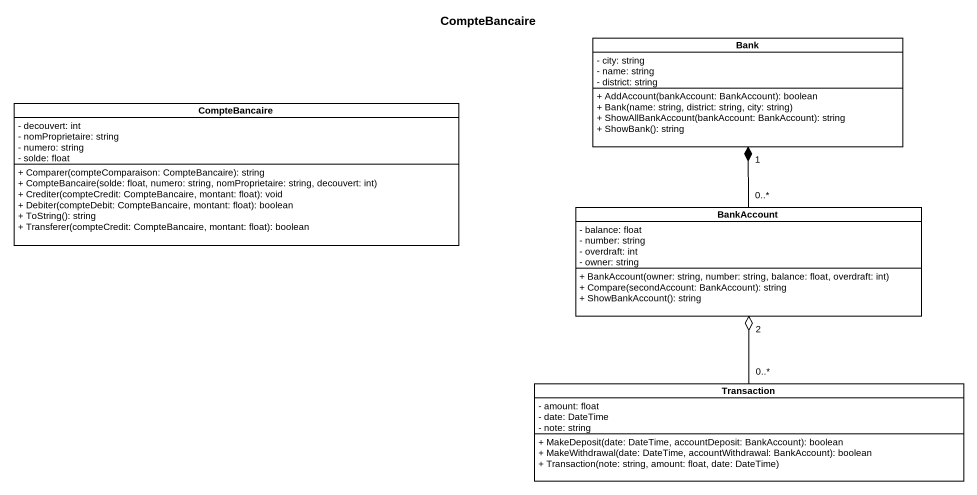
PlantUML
@startuml
title CompteBancaire
hide circle
hide empty members
skinparam classAttributeIconSize 0
class Bank {
  - city: string
  - name: string
  - district: string
  + AddAccount(bankAccount: BankAccount): boolean
  + Bank(name: string, district: string, city: string)
  + ShowAllBankAccount(bankAccount: BankAccount): string
  + ShowBank(): string
}
class CompteBancaire {
  - decouvert: int
  - nomProprietaire: string
  - numero: string
  - solde: float
  + Comparer(compteComparaison: CompteBancaire): string
  + CompteBancaire(solde: float, numero: string, nomProprietaire: string, decouvert: int)
  + Crediter(compteCredit: CompteBancaire, montant: float): void
  + Debiter(compteDebit: CompteBancaire, montant: float): boolean
  + ToString(): string
  + Transferer(compteCredit: CompteBancaire, montant: float): boolean
}
class BankAccount {
  - balance: float
  - number: string
  - overdraft: int
  - owner: string
  + BankAccount(owner: string, number: string, balance: float, overdraft: int)
  + Compare(secondAccount: BankAccount): string
  + ShowBankAccount(): string
}
class Transaction {
  - amount: float
  - date: DateTime
  - note: string
  + MakeDeposit(date: DateTime, accountDeposit: BankAccount): boolean
  + MakeWithdrawal(date: DateTime, accountWithdrawal: BankAccount): boolean
  + Transaction(note: string, amount: float, date: DateTime)
}
BankAccount "0..*" -up-* "1" Bank
Transaction "0..*" -up-o "2" BankAccount
@enduml
